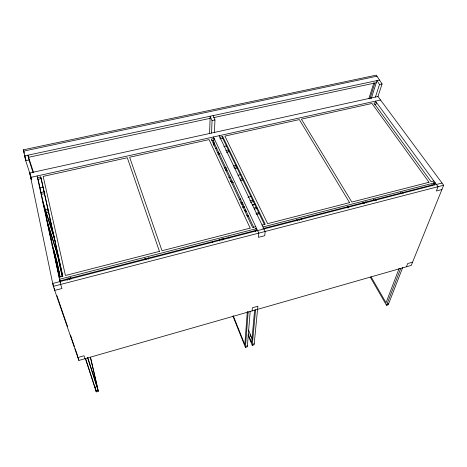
<?xml version="1.0" encoding="UTF-8"?>
<svg xmlns="http://www.w3.org/2000/svg" width="467" height="467" viewBox="0 0 467 467"><rect width="100%" height="100%" fill="white"/><g stroke="black" fill="none" stroke-linecap="round" stroke-linejoin="round"><path stroke-width="0.7" d="M264.445 224.574L222.695 138.261L222.718 136.574L219.864 137.205M209.584 133.515L210.179 116.236L212.053 120.568L211.574 133.048M213.851 145.47L214.014 141.845M214.423 132.418L214.966 119.937L213.08 115.618M247.317 311.466L244.831 344.716L233.22 315.715M250.207 311.203L247.312 346.823L245.432 347.384L248.164 311.787M252.133 310.899L252.396 307.8L257.866 306.247L254.118 344.792L252.244 345.352L248.123 335.242M254.62 310.082L251.649 342.69L248.082 333.963M252.244 345.352L255.572 309.668M347.53 207.891L347.868 206.49M348.633 207.885L348.977 206.478M368.848 98.724L373.869 82.77M369.846 98.928L374.849 83.114M371.277 98.496L376.986 80.587L379.502 84.504L375.421 97.054M377.955 96.494L29.742 172.988L53.314 286.335L78.882 360.442L411.264 265.396L443.65 185.247L377.955 96.494L382.088 83.949L376.268 75.14L23.35 149.819L25.691 160.701L31.108 177.139M399.186 268.28L386.034 302.756L371.102 276.913M402.776 267.322L388.223 304.805L386.524 305.313L400.686 268.519M262.88 228.567L434.497 184.337L435.139 182.69L262.991 226.956M406.407 266.785L407.679 263.563L412.565 262.174M95.974 390.949L98.064 390.324M245.508 346.409L247.393 345.849M252.338 344.372L254.211 343.817M386.915 304.291L388.62 303.784M85.327 358.382L96.272 391.86L98.356 391.241L90.487 357.267M441.91 189.555L436.365 191.003L438.069 186.695L375.468 101.129M53.314 286.335L443.65 185.247M256.652 228.591L59.525 279.278L60.447 282.109M60.039 280.842L256.523 230.208L255.63 228.31M442.004 183.029L52.713 283.451L53.88 286.843M59.058 277.124L62.683 276.195L40.722 176.935L37.494 177.653L38.008 179.328L41.23 178.61L62.864 276.341M255.758 226.688L252.583 227.505L211.265 139.113L214.137 138.477L214.137 140.164L211.849 140.672M262.08 225.065L265.233 224.259L222.718 136.574M433.907 181.009L431.123 181.727L373.898 103.044L376.449 102.477L376.034 104.164L374.756 104.445M246.821 215.661L248.234 215.305M256.004 213.349L258.835 212.637M247.294 216.694L248.707 216.338M256.488 214.376L259.319 213.664M244.317 210.424L245.724 210.068M254.147 207.967L256.955 207.266M245.222 211.452L246.64 211.096M254.422 209.152L257.253 208.445M242.309 207.243L244.428 206.718M252.192 204.791L255.017 204.091M243.26 207.523L244.679 207.173M252.454 205.241L255.286 204.534M52.024 244.877L55.083 254.445L57.207 253.914L62.21 276.598M55.211 247.055L56.583 246.716M240.622 203.098L242.735 202.579M249.781 200.839L252.594 200.145M241.947 204.435L243.348 204.091M250.376 202.351L253.885 201.481M54.149 244.766L55.509 244.434M239.46 199.316L240.873 198.971M247.936 197.237L251.468 196.373M50.197 224.364L51.615 224.026M230.132 181.511L232.257 181.003M240.061 179.141L242.898 178.47M231.416 182.79L233.535 182.282M240.604 180.595L242.729 180.087M48.515 220.109L49.934 219.77M228.783 177.448L230.202 177.116M238.007 175.265L240.849 174.594M48.043 209.064L45.211 209.724L45.562 211.329L46.011 212.771L48.854 212.106M225.678 170.724L227.096 170.391M234.907 168.564L237.744 167.898M224.072 168.056L226.197 167.56M233.278 165.913L236.109 165.254M45.562 211.329L48.399 210.664M225.45 169.323L226.869 168.99M233.961 167.338L236.798 166.672M40.734 192.591L44.283 191.785M217.237 152.534L218.655 152.213M225.742 150.607L228.579 149.96M41.318 194.395L44.861 193.589M217.879 154.209L220.01 153.725M226.396 152.271L229.239 151.623M40.25 187.886L43.098 187.244M215.357 148.424L216.781 148.103M223.903 146.498L226.746 145.856M219.846 138.892L222.695 138.261M380.552 100.008L30.659 177.402L31.359 179.602L29.742 172.988M28.61 157.28L210.109 118.361M213.711 117.591L376.303 82.723M25.691 160.701L28.995 159.988L32.964 172.282M212.053 120.568L214.966 119.937M379.502 84.504L382.088 83.949M379.554 80.038L24.646 155.885L26.012 160.029M377.05 76.168L23.619 151.115L24.307 153.223M433.277 182.661L434.497 184.337M431.753 184.646L432.611 185.825M402.262 192.042L403.085 193.245M400.359 192.532L401.176 193.741M375.1 198.965L376.268 200.792M373.343 199.415L374.12 200.641M365.673 201.709L366.449 202.952M363.939 202.158L364.709 203.396M362.9 202.31L363.67 203.548M370.255 277.1L386.524 305.313M301.157 218.375L301.84 219.653M298.74 219L299.423 220.278M296.773 219.601L297.45 220.885M219.146 135.71L265.163 231.474L264.748 235.695L258.432 237.341L258.794 233.121L213.431 136.971M253.855 227.587L213.437 141.39L213.431 139.738M255.087 230.219L255.706 231.533M228.474 236.81L229.052 238.147M222.87 238.386L223.442 239.729M221.615 238.847L222.181 240.19M219.292 239.676L219.852 241.013M248.561 330.064L252.419 339.451M249.973 334.699L250.802 336.719M232.98 316.247L245.432 347.384M56.951 295.769L67.598 326.696M70.435 334.944L74.457 346.625M75.169 348.691L77.3 354.873M85 358.691L84.042 355.761L77.878 357.518L77.44 355.533M148.237 257.737L148.693 259.121M23.35 149.819L24.027 151.898M85.531 358.405L95.542 389.081L94.894 386.238M145.546 258.438L145.996 259.821M144.863 258.181L145.313 259.559M43.127 203.793L55.304 241.515M33.443 172.288L27.938 155.178L28.995 159.988M42.836 201.487L45.515 209.806M46.402 212.578L54.452 237.592M87.609 357.728L98.356 391.241M53.909 250.254L54.785 253.003M87.802 357.757L97.632 388.462L90.394 357.226M46.863 220.558L47.167 221.516M47.383 222.204L57.774 255.227L62.292 276.417M57.207 253.914L47.523 223.162L51.37 240.873M38.142 179.27L59.472 276.978M70.564 277.836L70.984 279.219M70.319 277.404L70.745 278.799M40.722 176.935L41.23 178.61M95.297 387.61L96.272 391.86M69.25 278.425L69.577 279.844M69.005 277.754L69.332 279.178M66.997 278.863L67.318 280.276M78.45 358.463L78.882 360.442M56.63 260.195L57.248 263.026M57.558 264.439L58.638 269.395M58.947 270.807L59.566 273.639M55.485 255.706L59.969 276.266M55.083 254.445L60.033 277.159M60.243 280.527L60.552 281.951M53.524 250.797L54.137 253.628M54.446 255.046L55.059 257.883M55.83 261.427L56.443 264.258M56.752 265.676L57.365 268.513M57.674 269.926L59.21 277.013M59.683 279.225L60.29 281.975M37.127 175.971L60.646 284.438L61.977 288.507L54.715 290.398L54.236 288.098M24.751 155.266L25.335 157.98M212.345 241.2L212.351 242.653M159.44 251.386L65.433 275.489L43.174 176.392L127.31 157.735L159.44 251.386M250.166 228.124L162.014 250.726L129.622 157.221L209.082 139.598L250.166 228.124M349.579 202.631L267.626 223.646L224.884 136.095L299.341 119.581L349.579 202.631M429.004 182.27L351.832 202.053L301.39 119.126L371.954 103.476L429.004 182.27"/></g></svg>
